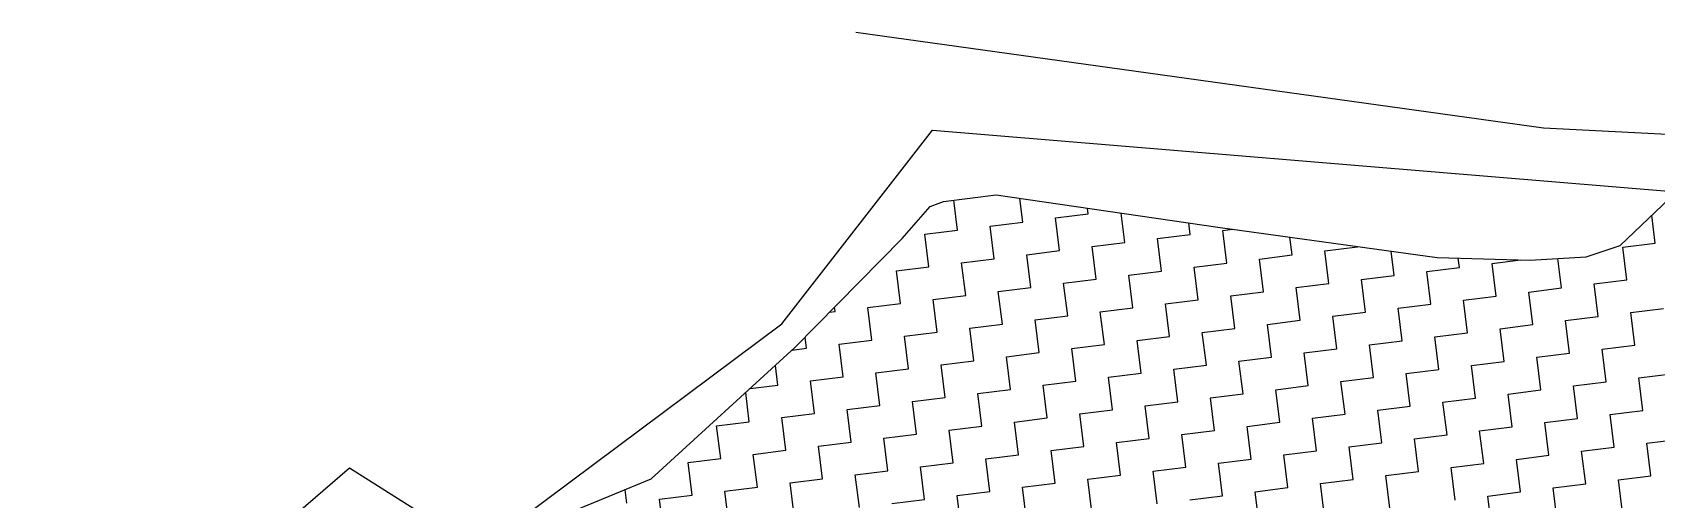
# Model space of a CAD drawing. Header units: metres. Extents: x 286056 to 292206, y 2024114 to 2027347.
# Drawn here: x 289759.5 to 290237.8, y 2025983.3 to 2026120.9 of the extents above; entities that cross this region are included whole.
import ezdxf

# ---------------------------------------------------------------- set-up
doc = ezdxf.new("R2010")
doc.units = ezdxf.units.M
doc.header["$LTSCALE"] = 0.3
doc.header["$MEASUREMENT"] = 0
for name, color, linetype in [('POLY_HATCH', 12, 'Continuous'), ('POLY_WATER', 4, 'Continuous'), ('V_BOUND_LINE', 7, 'Continuous')]:
    doc.layers.add(name, color=color, linetype=linetype)

# ---------------------------------------------------------------- blocks, each defined once
blk = doc.blocks.new('13')
at = {"layer": 'POLY_HATCH'}
for p, q in [((494.117, 339.944), (495.322, 341.015)), ((495.322, 341.015), (495.858, 341.148)), ((495.858, 341.148), (497.866, 341.148)), ((497.866, 341.148), (506.168, 338.873)), ((489.564, 336.33), (494.117, 339.944)), ((506.168, 338.873), (514.203, 336.732)), ((521.166, 336.33), (523.541, 338.09)), ((483.539, 332.048), (489.564, 336.33)), ((514.203, 336.732), (517.684, 336.197)), ((519.826, 336.063), (521.166, 336.33)), ((517.684, 336.197), (519.826, 336.063)), ((476.716, 330.19), (483.539, 332.048))]:
    blk.add_line(p, q, dxfattribs=at)
at = {"layer": 'POLY_HATCH', "linetype": 'Continuous'}
for p, q in [((496.25, 340), (496.25, 341.148)), ((498.75, 340), (498.75, 340.906)), ((501.25, 340), (501.25, 340.221)), ((495, 340), (496.25, 340)), ((495, 338.75), (495, 340)), ((497.5, 340), (498.75, 340)), ((497.5, 338.75), (497.5, 340)), ((500, 340), (501.25, 340)), ((500, 338.75), (500, 340)), ((502.5, 338.75), (502.5, 339.879)), ((505, 338.75), (505, 339.193)), ((493.75, 338.75), (495, 338.75)), ((493.75, 337.5), (493.75, 338.75)), ((496.25, 338.75), (497.5, 338.75)), ((496.25, 337.5), (496.25, 338.75)), ((498.75, 338.75), (500, 338.75)), ((498.75, 337.5), (498.75, 338.75)), ((501.25, 338.75), (502.5, 338.75)), ((501.25, 337.5), (501.25, 338.75)), ((503.75, 338.75), (505, 338.75)), ((503.75, 337.5), (503.75, 338.75)), ((506.25, 338.75), (506.631, 338.75)), ((506.25, 337.5), (506.25, 338.75)), ((508.75, 337.5), (508.75, 338.185)), ((491.25, 337.5), (491.25, 337.668)), ((491.038, 337.5), (491.25, 337.5)), ((492.5, 337.5), (493.75, 337.5)), ((492.5, 336.25), (492.5, 337.5)), ((495, 337.5), (496.25, 337.5)), ((495, 336.25), (495, 337.5)), ((497.5, 337.5), (498.75, 337.5)), ((497.5, 336.25), (497.5, 337.5)), ((500, 337.5), (501.25, 337.5)), ((500, 336.25), (500, 337.5)), ((502.5, 337.5), (503.75, 337.5)), ((502.5, 336.25), (502.5, 337.5)), ((505, 337.5), (506.25, 337.5)), ((505, 336.25), (505, 337.5)), ((507.5, 337.5), (508.75, 337.5)), ((507.5, 336.25), (507.5, 337.5)), ((510, 337.5), (511.25, 337.5)), ((510, 336.25), (510, 337.5)), ((511.25, 337.5), (511.25, 337.519)), ((512.5, 336.25), (512.5, 337.186)), ((522.5, 336.25), (522.5, 337.319)), ((490, 336.25), (490, 336.676)), ((515, 336.25), (515, 336.609)), ((488.75, 335), (488.75, 335.752)), ((489.451, 336.25), (490, 336.25)), ((491.25, 336.25), (492.5, 336.25)), ((491.25, 335), (491.25, 336.25)), ((493.75, 336.25), (495, 336.25)), ((493.75, 335), (493.75, 336.25)), ((496.25, 336.25), (497.5, 336.25)), ((496.25, 335), (496.25, 336.25)), ((498.75, 336.25), (500, 336.25)), ((498.75, 335), (498.75, 336.25)), ((501.25, 336.25), (502.5, 336.25)), ((501.25, 335), (501.25, 336.25)), ((503.75, 336.25), (505, 336.25)), ((503.75, 335), (503.75, 336.25)), ((506.25, 336.25), (507.5, 336.25)), ((506.25, 335), (506.25, 336.25)), ((508.75, 336.25), (510, 336.25)), ((508.75, 335), (508.75, 336.25)), ((511.25, 336.25), (512.5, 336.25)), ((511.25, 335), (511.25, 336.25)), ((513.75, 336.25), (515, 336.25)), ((513.75, 335), (513.75, 336.25)), ((516.25, 336.25), (517.337, 336.25)), ((516.25, 335), (516.25, 336.25)), ((518.75, 335), (518.75, 336.13)), ((521.25, 336.25), (522.5, 336.25)), ((521.25, 335), (521.25, 336.25)), ((487.5, 333.75), (487.5, 334.863)), ((487.692, 335), (488.75, 335)), ((490, 335), (491.25, 335)), ((490, 333.75), (490, 335)), ((492.5, 335), (493.75, 335)), ((492.5, 333.75), (492.5, 335)), ((495, 335), (496.25, 335)), ((495, 333.75), (495, 335)), ((497.5, 335), (498.75, 335)), ((497.5, 333.75), (497.5, 335)), ((500, 335), (501.25, 335)), ((500, 333.75), (500, 335)), ((502.5, 335), (503.75, 335)), ((502.5, 333.75), (502.5, 335)), ((505, 335), (506.25, 335)), ((505, 333.75), (505, 335)), ((507.5, 335), (508.75, 335)), ((507.5, 333.75), (507.5, 335)), ((510, 335), (511.25, 335)), ((510, 333.75), (510, 335)), ((512.5, 335), (513.75, 335)), ((512.5, 333.75), (512.5, 335)), ((515, 335), (516.25, 335)), ((515, 333.75), (515, 335)), ((517.5, 335), (518.75, 335)), ((517.5, 333.75), (517.5, 335)), ((520, 335), (521.25, 335)), ((520, 333.75), (520, 335)), ((486.25, 333.75), (487.5, 333.75)), ((486.25, 332.5), (486.25, 333.75)), ((488.75, 333.75), (490, 333.75)), ((488.75, 332.5), (488.75, 333.75)), ((491.25, 333.75), (492.5, 333.75)), ((491.25, 332.5), (491.25, 333.75)), ((493.75, 333.75), (495, 333.75)), ((493.75, 332.5), (493.75, 333.75)), ((496.25, 333.75), (497.5, 333.75)), ((496.25, 332.5), (496.25, 333.75)), ((498.75, 333.75), (500, 333.75)), ((498.75, 332.5), (498.75, 333.75)), ((501.25, 333.75), (502.5, 333.75)), ((501.25, 332.5), (501.25, 333.75)), ((503.75, 333.75), (505, 333.75)), ((503.75, 332.5), (503.75, 333.75)), ((506.25, 333.75), (507.5, 333.75)), ((506.25, 332.5), (506.25, 333.75)), ((508.75, 333.75), (510, 333.75)), ((508.75, 332.5), (508.75, 333.75)), ((511.25, 333.75), (512.5, 333.75)), ((511.25, 332.5), (511.25, 333.75)), ((513.75, 333.75), (515, 333.75)), ((513.75, 332.5), (513.75, 333.75)), ((516.25, 333.75), (517.5, 333.75)), ((516.25, 332.5), (516.25, 333.75)), ((518.75, 333.75), (520, 333.75)), ((518.75, 332.5), (518.75, 333.75)), ((521.25, 333.75), (522.5, 333.75)), ((521.25, 332.5), (521.25, 333.75)), ((485, 332.5), (486.25, 332.5)), ((485, 331.25), (485, 332.5)), ((487.5, 332.5), (488.75, 332.5)), ((487.5, 331.25), (487.5, 332.5)), ((490, 332.5), (491.25, 332.5)), ((490, 331.25), (490, 332.5)), ((492.5, 332.5), (493.75, 332.5)), ((492.5, 331.25), (492.5, 332.5)), ((495, 332.5), (496.25, 332.5)), ((495, 331.25), (495, 332.5)), ((497.5, 332.5), (498.75, 332.5)), ((497.5, 331.25), (497.5, 332.5)), ((500, 332.5), (501.25, 332.5)), ((500, 331.25), (500, 332.5)), ((502.5, 332.5), (503.75, 332.5)), ((502.5, 331.25), (502.5, 332.5)), ((505, 332.5), (506.25, 332.5)), ((505, 331.25), (505, 332.5)), ((507.5, 332.5), (508.75, 332.5)), ((507.5, 331.25), (507.5, 332.5)), ((510, 332.5), (511.25, 332.5)), ((510, 331.25), (510, 332.5)), ((512.5, 332.5), (513.75, 332.5)), ((512.5, 331.25), (512.5, 332.5)), ((515, 332.5), (516.25, 332.5)), ((515, 331.25), (515, 332.5)), ((517.5, 332.5), (518.75, 332.5)), ((517.5, 331.25), (517.5, 332.5)), ((520, 332.5), (521.25, 332.5)), ((520, 331.25), (520, 332.5)), ((482.5, 331.25), (482.5, 331.765)), ((483.75, 331.25), (485, 331.25)), ((483.75, 330), (483.75, 331.25)), ((486.25, 331.25), (487.5, 331.25)), ((486.25, 330), (486.25, 331.25)), ((488.75, 331.25), (490, 331.25)), ((488.75, 330), (488.75, 331.25)), ((491.25, 331.25), (492.5, 331.25)), ((491.25, 330), (491.25, 331.25)), ((493.75, 331.25), (495, 331.25)), ((493.75, 330), (493.75, 331.25)), ((496.25, 331.25), (497.5, 331.25)), ((496.25, 330), (496.25, 331.25)), ((498.75, 331.25), (500, 331.25)), ((498.75, 330), (498.75, 331.25)), ((501.25, 331.25), (502.5, 331.25)), ((501.25, 330), (501.25, 331.25)), ((503.75, 331.25), (505, 331.25)), ((503.75, 330), (503.75, 331.25)), ((506.25, 331.25), (507.5, 331.25)), ((506.25, 330), (506.25, 331.25)), ((508.75, 331.25), (510, 331.25)), ((508.75, 330), (508.75, 331.25)), ((511.25, 331.25), (512.5, 331.25)), ((511.25, 330), (511.25, 331.25)), ((513.75, 331.25), (515, 331.25)), ((513.75, 330), (513.75, 331.25)), ((516.25, 331.25), (517.5, 331.25)), ((516.25, 330), (516.25, 331.25)), ((518.75, 331.25), (520, 331.25)), ((518.75, 330), (518.75, 331.25)), ((521.25, 331.25), (522.5, 331.25)), ((521.25, 330), (521.25, 331.25)), ((492.5, 330), (493.75, 330)), ((495, 330), (496.25, 330)), ((495, 328.75), (495, 330)), ((497.5, 330), (498.75, 330)), ((497.5, 328.75), (497.5, 330)), ((500, 330), (501.25, 330)), ((500, 328.75), (500, 330)), ((502.5, 330), (503.75, 330)), ((502.5, 328.75), (502.5, 330)), ((505, 330), (506.25, 330)), ((505, 328.75), (505, 330)), ((507.5, 330), (508.75, 330)), ((507.5, 328.75), (507.5, 330)), ((510, 330), (511.25, 330)), ((510, 328.75), (510, 330)), ((512.5, 330), (513.75, 330)), ((512.5, 328.75), (512.5, 330)), ((515, 330), (516.25, 330)), ((515, 328.75), (515, 330)), ((517.5, 330), (518.75, 330)), ((517.5, 328.75), (517.5, 330)), ((520, 330), (521.25, 330)), ((520, 328.75), (520, 330)), ((503.75, 328.75), (505, 328.75)), ((506.25, 328.75), (507.5, 328.75)), ((506.25, 327.5), (506.25, 328.75)), ((508.75, 328.75), (510, 328.75)), ((508.75, 327.5), (508.75, 328.75)), ((511.25, 328.75), (512.5, 328.75)), ((511.25, 327.5), (511.25, 328.75)), ((513.75, 328.75), (515, 328.75)), ((513.75, 327.5), (513.75, 328.75)), ((516.25, 328.75), (517.5, 328.75)), ((516.25, 327.5), (516.25, 328.75)), ((518.75, 328.75), (520, 328.75)), ((518.75, 327.5), (518.75, 328.75)), ((521.25, 328.75), (522.5, 328.75)), ((521.25, 327.5), (521.25, 328.75)), ((515, 327.5), (516.25, 327.5)), ((515, 326.25), (515, 327.5)), ((517.5, 327.5), (518.75, 327.5)), ((517.5, 326.25), (517.5, 327.5)), ((520, 327.5), (521.25, 327.5)), ((520, 326.25), (520, 327.5))]:
    blk.add_line(p, q, dxfattribs=at)
at = {"layer": 'POLY_WATER', "ltscale": 10}
for p, q in [((518.819, 341.108), (493.333, 347.926)), ((524.197, 340.167), (518.819, 341.108))]:
    blk.add_line(p, q, dxfattribs=at)
at = {"layer": 'V_BOUND_LINE'}
for p, q in [((489.181, 337.293), (495.768, 343.882)), ((495.768, 343.882), (523.541, 338.09)), ((476.716, 330.19), (489.181, 337.293)), ((458.976, 325.031), (472.206, 333.883)), ((472.206, 333.883), (476.716, 330.19))]:
    blk.add_line(p, q, dxfattribs=at)

msp = doc.modelspace()

# ---------------------------------------------------------------- block references
at = {"xscale": 7.751650312977041, "yscale": 7.751650312977041, "zscale": 7.751650312977041, "rotation": 7.058277928675759}
msp.add_blockref('13', (286538.24, 2022974.39), dxfattribs=at)

doc.saveas('drawing.dxf')
